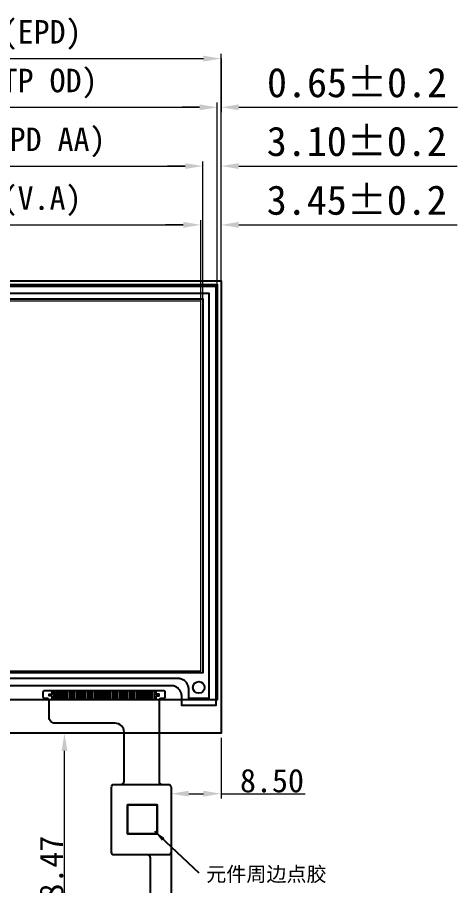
# Model space of a CAD drawing. Header units: millimetres. Extents: x 0 to 12024, y -5479 to 598.
# Drawn here: x 11629.2 to 11704, y -5339 to -5191.3 of the extents above; entities that cross this region are included whole.
import ezdxf

# ---------------------------------------------------------------- set-up
doc = ezdxf.new("R2010")
doc.units = ezdxf.units.MM
for name, color, linetype in [('COVERLENS', 2, 'Continuous'), ('DIM', 7, 'Continuous'), ('FPC', 5, 'Continuous'), ('LCD', 240, 'Continuous'), ('SENSOR', 3, 'Continuous')]:
    doc.layers.add(name, color=color, linetype=linetype)
doc.styles.get("Standard").update_dxf_attribs({"font": 'isocp2.shx', "bigfont": 'extfont2.shx'})
doc.styles.add('宋体', font='')
doc.styles.get('宋体').set_extended_font_data('SimSun')
doc.dimstyles.new('Sundenal', dxfattribs={"dimtxt": 3.5, "dimasz": 2, "dimexe": 1.5, "dimexo": 0.5, "dimtad": 1, "dimdsep": 46, "dimtxsty": 'Standard', "dimcen": 2.5, "dimadec": 0, "dimazin": 0, "dimtm": 1e-09, "dimtfac": 1, "dimtmove": 0, "dimatfit": 3, "dimfxl": 1, "dimarcsym": 0})
doc.dimstyles.new('Sundenal$0', dxfattribs={"dimtxt": 6, "dimasz": 3, "dimexe": 0.8, "dimexo": 0.8, "dimgap": 0.2, "dimtad": 1, "dimzin": 1, "dimdsep": 46, "dimtxsty": '宋体', "dimcen": 2.5, "dimadec": 0, "dimazin": 0, "dimtfac": 1, "dimtofl": 0, "dimtmove": 0, "dimatfit": 3, "dimfxl": 0.8, "dimtolj": 1, "dimlwd": 13, "dimlwe": 13, "dimarcsym": 0})

# ---------------------------------------------------------------- blocks, each defined once
blk = doc.blocks.new('*D2')
at = {"layer": 'Defpoints', "color": 0, "transparency": 16777216}
for p in [(11663.16, -5206.58), (11573.46, -5236.82), (11663.16, -5238.52)]:
    blk.add_point(p, dxfattribs=at)
at = {"layer": 'DIM', "color": 0, "lineweight": 13, "transparency": 16777216}
for p, q in [((11573.46, -5236.02), (11573.46, -5205.78)), ((11576.46, -5206.58), (11660.16, -5206.58)), ((11663.16, -5237.72), (11663.16, -5205.78))]:
    blk.add_line(p, q, dxfattribs=at)
at = {"layer": 'DIM', "color": 0, "transparency": 16777216}
for points in [[(11576.46, -5206.08), (11576.46, -5207.08), (11573.46, -5206.58)], [(11660.16, -5206.08), (11660.16, -5207.08), (11663.16, -5206.58)]]:
    blk.add_solid(points, dxfattribs=at)
at = {"layer": 'DIM', "color": 0, "lineweight": 30, "transparency": 16777216, "insert": (11618.31, -5202.55), "char_height": 4, "attachment_point": 5, "style": '宋体'}
blk.add_mtext('\\A1;89.70±0.15(TP OD)', dxfattribs=at)
blk = doc.blocks.new('*D3')
at = {"layer": 'Defpoints', "color": 0, "transparency": 16777216}
for p in [(11660.71, -5216.58), (11575.91, -5239.95), (11660.71, -5240.67)]:
    blk.add_point(p, dxfattribs=at)
at = {"layer": 'DIM', "color": 0, "lineweight": 13, "transparency": 16777216}
for p, q in [((11575.91, -5239.15), (11575.91, -5215.78)), ((11578.91, -5216.58), (11657.71, -5216.58)), ((11660.71, -5239.87), (11660.71, -5215.78))]:
    blk.add_line(p, q, dxfattribs=at)
at = {"layer": 'DIM', "color": 0, "transparency": 16777216}
for points in [[(11578.91, -5216.08), (11578.91, -5217.08), (11575.91, -5216.58)], [(11657.71, -5216.08), (11657.71, -5217.08), (11660.71, -5216.58)]]:
    blk.add_solid(points, dxfattribs=at)
at = {"layer": 'DIM', "color": 0, "lineweight": 30, "transparency": 16777216, "insert": (11618.31, -5212.55), "char_height": 4, "attachment_point": 5, "style": '宋体'}
blk.add_mtext('\\A1;84.80±0.15(EPD AA)', dxfattribs=at)
blk = doc.blocks.new('*D4')
at = {"layer": 'Defpoints', "color": 0, "transparency": 16777216}
for p in [(11660.36, -5226.58), (11576.26, -5239.55), (11660.36, -5243.03)]:
    blk.add_point(p, dxfattribs=at)
at = {"layer": 'DIM', "color": 0, "lineweight": 13, "transparency": 16777216}
for p, q in [((11576.26, -5238.75), (11576.26, -5225.78)), ((11660.36, -5242.23), (11660.36, -5225.78)), ((11579.26, -5226.58), (11657.36, -5226.58))]:
    blk.add_line(p, q, dxfattribs=at)
at = {"layer": 'DIM', "color": 0, "transparency": 16777216}
for points in [[(11579.26, -5226.08), (11579.26, -5227.08), (11576.26, -5226.58)], [(11657.36, -5226.08), (11657.36, -5227.08), (11660.36, -5226.58)]]:
    blk.add_solid(points, dxfattribs=at)
at = {"layer": 'DIM', "color": 0, "lineweight": 30, "transparency": 16777216, "insert": (11618.31, -5222.55), "char_height": 4, "attachment_point": 5, "style": '宋体'}
blk.add_mtext('\\A1;84.10±0.15(V.A)', dxfattribs=at)
blk = doc.blocks.new('*D5')
at = {"layer": 'Defpoints', "color": 0, "transparency": 16777216}
for p in [(11663.81, -5198.29), (11572.81, -5236.31), (11663.81, -5239.21)]:
    blk.add_point(p, dxfattribs=at)
at = {"layer": 'DIM', "color": 0, "lineweight": 13, "transparency": 16777216}
for p, q in [((11572.81, -5235.51), (11572.81, -5197.49)), ((11663.81, -5238.41), (11663.81, -5197.49)), ((11575.81, -5198.29), (11660.81, -5198.29))]:
    blk.add_line(p, q, dxfattribs=at)
at = {"layer": 'DIM', "color": 0, "transparency": 16777216}
for points in [[(11575.81, -5197.79), (11575.81, -5198.79), (11572.81, -5198.29)], [(11660.81, -5197.79), (11660.81, -5198.79), (11663.81, -5198.29)]]:
    blk.add_solid(points, dxfattribs=at)
at = {"layer": 'DIM', "color": 0, "lineweight": 30, "transparency": 16777216, "insert": (11618.31, -5194.26), "char_height": 4, "attachment_point": 5, "style": '宋体'}
blk.add_mtext('\\A1;91.00±0.15(EPD)', dxfattribs=at)
blk = doc.blocks.new('*D6')
at = {"layer": 'Defpoints', "color": 0, "transparency": 16777216}
for p in [(11663.81, -5197.49), (11663.81, -5206.58), (11663.16, -5207.62)]:
    blk.add_point(p, dxfattribs=at)
at = {"layer": 'DIM', "color": 0, "lineweight": 13, "transparency": 16777216}
for p, q in [((11663.81, -5198.29), (11663.81, -5207.38)), ((11660.16, -5206.58), (11657.16, -5206.58)), ((11663.16, -5206.82), (11663.16, -5205.78)), ((11666.81, -5206.58), (11704.03, -5206.58))]:
    blk.add_line(p, q, dxfattribs=at)
at = {"layer": 'DIM', "color": 0, "transparency": 16777216}
for points in [[(11660.16, -5206.08), (11660.16, -5207.08), (11663.16, -5206.58)], [(11666.81, -5206.08), (11666.81, -5207.08), (11663.81, -5206.58)]]:
    blk.add_solid(points, dxfattribs=at)
at = {"layer": 'DIM', "color": 0, "lineweight": 30, "transparency": 16777216, "insert": (11686.92, -5202.4), "char_height": 5, "attachment_point": 5, "style": '宋体'}
blk.add_mtext('\\A1;0.65±0.2', dxfattribs=at)
blk = doc.blocks.new('*D7')
at = {"layer": 'Defpoints', "color": 0, "transparency": 16777216}
for p in [(11663.81, -5216.58), (11660.71, -5220.64), (11663.81, -5238.41)]:
    blk.add_point(p, dxfattribs=at)
at = {"layer": 'DIM', "color": 0, "lineweight": 13, "transparency": 16777216}
for p, q in [((11657.71, -5216.58), (11654.71, -5216.58)), ((11660.71, -5219.84), (11660.71, -5215.78)), ((11663.81, -5237.61), (11663.81, -5215.78)), ((11666.81, -5216.58), (11703.95, -5216.58))]:
    blk.add_line(p, q, dxfattribs=at)
at = {"layer": 'DIM', "color": 0, "transparency": 16777216}
for points in [[(11657.71, -5216.08), (11657.71, -5217.08), (11660.71, -5216.58)], [(11666.81, -5216.08), (11666.81, -5217.08), (11663.81, -5216.58)]]:
    blk.add_solid(points, dxfattribs=at)
at = {"layer": 'DIM', "color": 0, "lineweight": 30, "transparency": 16777216, "insert": (11686.88, -5212.4), "char_height": 5, "attachment_point": 5, "style": '宋体'}
blk.add_mtext('\\A1;3.10±0.2', dxfattribs=at)
blk = doc.blocks.new('*D8')
at = {"layer": 'Defpoints', "color": 0, "transparency": 16777216}
for p in [(11663.81, -5226.58), (11660.36, -5230.52), (11663.81, -5237.61)]:
    blk.add_point(p, dxfattribs=at)
at = {"layer": 'DIM', "color": 0, "lineweight": 13, "transparency": 16777216}
for p, q in [((11660.36, -5229.72), (11660.36, -5225.78)), ((11663.81, -5236.81), (11663.81, -5225.78)), ((11657.36, -5226.58), (11654.36, -5226.58)), ((11666.81, -5226.58), (11703.95, -5226.58))]:
    blk.add_line(p, q, dxfattribs=at)
at = {"layer": 'DIM', "color": 0, "transparency": 16777216}
for points in [[(11657.36, -5226.08), (11657.36, -5227.08), (11660.36, -5226.58)], [(11666.81, -5226.08), (11666.81, -5227.08), (11663.81, -5226.58)]]:
    blk.add_solid(points, dxfattribs=at)
at = {"layer": 'DIM', "color": 0, "lineweight": 30, "transparency": 16777216, "insert": (11686.88, -5222.4), "char_height": 5, "attachment_point": 5, "style": '宋体'}
blk.add_mtext('\\A1;3.45±0.2', dxfattribs=at)
blk = doc.blocks.new('*D27')
at = {"layer": 'Defpoints', "color": 0, "ltscale": 0.2, "transparency": 16777216}
for p in [(11637.18, -5313.1), (11643.9, -5313.1), (11653.92, -5361.57)]:
    blk.add_point(p, dxfattribs=at)
at = {"layer": 'DIM', "color": 0, "lineweight": 13, "ltscale": 0.2, "transparency": 16777216}
for p, q in [((11643.1, -5313.1), (11636.38, -5313.1)), ((11637.18, -5358.57), (11637.18, -5316.1)), ((11653.12, -5361.57), (11636.38, -5361.57))]:
    blk.add_line(p, q, dxfattribs=at)
at = {"layer": 'DIM', "color": 0, "ltscale": 0.2, "transparency": 16777216}
for points in [[(11636.68, -5316.1), (11637.68, -5316.1), (11637.18, -5313.1)], [(11636.68, -5358.57), (11637.68, -5358.57), (11637.18, -5361.57)]]:
    blk.add_solid(points, dxfattribs=at)
at = {"layer": 'DIM', "color": 0, "ltscale": 0.2, "transparency": 16777216, "insert": (11634.98, -5337.33), "char_height": 4, "attachment_point": 5, "rotation": 90, "style": '宋体'}
blk.add_mtext('\\A1;48.47', dxfattribs=at)
blk = doc.blocks.new('*D29')
at = {"layer": 'Defpoints', "color": 0, "ltscale": 0.2, "transparency": 16777216}
for p in [(11663.81, -5313.1), (11663.81, -5323.38), (11655.31, -5326.06)]:
    blk.add_point(p, dxfattribs=at)
at = {"layer": 'DIM', "color": 0, "lineweight": 13, "ltscale": 0.2, "transparency": 16777216}
for p, q in [((11663.81, -5313.9), (11663.81, -5324.18)), ((11655.31, -5325.26), (11655.31, -5322.58)), ((11658.31, -5323.38), (11660.81, -5323.38)), ((11663.81, -5323.38), (11678.12, -5323.38))]:
    blk.add_line(p, q, dxfattribs=at)
at = {"layer": 'DIM', "color": 0, "ltscale": 0.2, "transparency": 16777216}
for points in [[(11658.31, -5322.88), (11658.31, -5323.88), (11655.31, -5323.38)], [(11660.81, -5322.88), (11660.81, -5323.88), (11663.81, -5323.38)]]:
    blk.add_solid(points, dxfattribs=at)
at = {"layer": 'DIM', "color": 0, "ltscale": 0.2, "transparency": 16777216, "insert": (11672.46, -5321.18), "char_height": 4, "attachment_point": 5, "style": '宋体'}
blk.add_mtext('\\A1;8.50', dxfattribs=at)

msp = doc.modelspace()

# ---------------------------------------------------------------- linework, layer by layer
at = {"layer": 'COVERLENS', "color": 2, "linetype": 'Continuous', "lineweight": 0}
msp.add_lwpolyline([(11576.261, -5302.447), (11660.361, -5302.447), (11660.361, -5239.547), (11576.261, -5239.547)], close=True, dxfattribs=at)
at = {"layer": 'FPC', "ltscale": 0.2}
msp.add_lwpolyline([(11651.811, -5361.368), (11651.811, -5334.3, 0.4142136), (11651.311, -5333.8), (11645.661, -5333.8, -0.4142136), (11645.161, -5333.3), (11645.161, -5322.3, -0.4142136), (11645.661, -5321.8), (11646.811, -5321.8, 0.4142136), (11647.311, -5321.3), (11647.311, -5312.885, 0.4142136), (11645.811, -5311.385), (11635.561, -5311.385, -0.4142136), (11634.561, -5310.385), (11634.561, -5307.497, 0.4142136), (11634.261, -5307.197), (11633.861, -5307.197, -0.4142136), (11633.561, -5306.897), (11633.561, -5306.097, -0.4142136), (11633.861, -5305.797), (11653.961, -5305.797, -0.4142136), (11654.261, -5306.097), (11654.261, -5306.897, -0.4142136), (11653.961, -5307.197), (11653.561, -5307.197, 0.4142136), (11653.261, -5307.497), (11653.261, -5321.3, 0.4142136), (11653.761, -5321.8), (11654.811, -5321.8, -0.4142136), (11655.311, -5322.3), (11655.311, -5361.368, -0.4142136)], format="xyb", dxfattribs=at)
at = {"layer": 'FPC', "color": 0, "lineweight": -3}
for points in [[(11635.061, -5306.747), (11634.561, -5306.747), (11634.561, -5306.447), (11635.061, -5306.447), (11635.061, -5305.997), (11635.361, -5305.997), (11635.361, -5307.197), (11635.061, -5307.197)], [(11652.761, -5306.747), (11653.261, -5306.747), (11653.261, -5306.447), (11652.761, -5306.447), (11652.761, -5305.997), (11652.461, -5305.997), (11652.461, -5307.197), (11652.761, -5307.197)]]:
    msp.add_lwpolyline(points, close=True, dxfattribs=at)
at = {"layer": 'FPC', "color": 4, "lineweight": -3}
for points in [[(11635.661, -5307.197), (11635.961, -5307.197), (11635.961, -5305.997), (11635.661, -5305.997)], [(11636.261, -5307.197), (11636.561, -5307.197), (11636.561, -5305.997), (11636.261, -5305.997)], [(11636.861, -5307.197), (11637.161, -5307.197), (11637.161, -5305.997), (11636.861, -5305.997)], [(11637.461, -5307.197), (11637.761, -5307.197), (11637.761, -5305.997), (11637.461, -5305.997)], [(11638.061, -5307.197), (11638.361, -5307.197), (11638.361, -5305.997), (11638.061, -5305.997)], [(11638.661, -5307.197), (11638.961, -5307.197), (11638.961, -5305.997), (11638.661, -5305.997)], [(11639.261, -5307.197), (11639.561, -5307.197), (11639.561, -5305.997), (11639.261, -5305.997)], [(11639.861, -5307.197), (11640.161, -5307.197), (11640.161, -5305.997), (11639.861, -5305.997)], [(11640.461, -5307.197), (11640.761, -5307.197), (11640.761, -5305.997), (11640.461, -5305.997)], [(11641.061, -5307.197), (11641.361, -5307.197), (11641.361, -5305.997), (11641.061, -5305.997)], [(11641.661, -5307.197), (11641.961, -5307.197), (11641.961, -5305.997), (11641.661, -5305.997)], [(11642.261, -5307.197), (11642.561, -5307.197), (11642.561, -5305.997), (11642.261, -5305.997)], [(11642.861, -5307.197), (11643.161, -5307.197), (11643.161, -5305.997), (11642.861, -5305.997)], [(11643.461, -5307.197), (11643.761, -5307.197), (11643.761, -5305.997), (11643.461, -5305.997)], [(11644.061, -5307.197), (11644.361, -5307.197), (11644.361, -5305.997), (11644.061, -5305.997)], [(11644.661, -5307.197), (11644.961, -5307.197), (11644.961, -5305.997), (11644.661, -5305.997)], [(11645.261, -5307.197), (11645.561, -5307.197), (11645.561, -5305.997), (11645.261, -5305.997)], [(11645.861, -5307.197), (11646.161, -5307.197), (11646.161, -5305.997), (11645.861, -5305.997)], [(11646.461, -5307.197), (11646.761, -5307.197), (11646.761, -5305.997), (11646.461, -5305.997)], [(11647.061, -5307.197), (11647.361, -5307.197), (11647.361, -5305.997), (11647.061, -5305.997)], [(11647.661, -5307.197), (11647.961, -5307.197), (11647.961, -5305.997), (11647.661, -5305.997)], [(11648.261, -5307.197), (11648.561, -5307.197), (11648.561, -5305.997), (11648.261, -5305.997)], [(11648.861, -5307.197), (11649.161, -5307.197), (11649.161, -5305.997), (11648.861, -5305.997)], [(11649.461, -5307.197), (11649.761, -5307.197), (11649.761, -5305.997), (11649.461, -5305.997)], [(11650.061, -5307.197), (11650.361, -5307.197), (11650.361, -5305.997), (11650.061, -5305.997)], [(11650.661, -5307.197), (11650.961, -5307.197), (11650.961, -5305.997), (11650.661, -5305.997)], [(11651.261, -5307.197), (11651.561, -5307.197), (11651.561, -5305.997), (11651.261, -5305.997)], [(11651.861, -5307.197), (11652.161, -5307.197), (11652.161, -5305.997), (11651.861, -5305.997)]]:
    msp.add_lwpolyline(points, close=True, dxfattribs=at)
at = {"layer": 'FPC', "ltscale": 0.2}
msp.add_lwpolyline([(11654.811, -5333.8), (11645.661, -5333.8, -0.4142136), (11645.161, -5333.3), (11645.161, -5322.3, -0.4142136), (11645.661, -5321.8), (11654.811, -5321.8, -0.4142136), (11655.311, -5322.3), (11655.311, -5333.3, -0.4142136)], format="xyb", close=True, dxfattribs=at)
msp.add_lwpolyline([(11647.892, -5330.232), (11647.892, -5325.278), (11652.964, -5325.278), (11652.964, -5330.232), (11647.892, -5330.232), (11652.964, -5330.232), (11652.964, -5325.278), (11647.892, -5325.278)], close=True, dxfattribs=at)
at = {"layer": 'LCD', "linetype": 'Continuous'}
for points in [[(11572.811, -5236.097), (11663.811, -5236.097), (11663.811, -5313.097), (11572.811, -5313.097), (11572.811, -5313.097)], [(11575.911, -5302.797), (11575.911, -5239.197), (11660.711, -5239.197), (11660.711, -5302.797), (11575.911, -5302.797)]]:
    msp.add_lwpolyline(points, close=True, dxfattribs=at)
for points in [[(11576.65, -5308.397), (11573.711, -5308.397), (11573.711, -5236.997), (11662.911, -5236.997), (11662.911, -5308.397), (11657.111, -5308.397)], [(11574.911, -5238.197), (11661.711, -5238.197), (11661.711, -5307.197), (11658.311, -5307.197), (11658.311, -5305.597), (11658.305, -5305.455), (11658.289, -5305.315), (11658.261, -5305.176), (11658.223, -5305.04), (11658.174, -5304.908), (11658.115, -5304.779), (11658.046, -5304.656), (11657.967, -5304.538), (11657.88, -5304.427), (11657.784, -5304.324), (11657.68, -5304.228), (11657.569, -5304.14), (11657.451, -5304.062), (11657.328, -5303.993), (11657.2, -5303.934), (11657.067, -5303.885), (11656.931, -5303.846), (11656.792, -5303.819), (11656.652, -5303.802), (11656.511, -5303.797), (11580.111, -5303.797)], [(11659.594, -5308.397), (11657.111, -5308.397), (11657.111, -5306.797), (11657.105, -5306.655), (11657.089, -5306.515), (11657.061, -5306.376), (11657.023, -5306.24), (11656.974, -5306.108), (11656.915, -5305.979), (11656.846, -5305.856), (11656.767, -5305.738), (11656.68, -5305.627), (11656.584, -5305.524), (11656.48, -5305.428), (11656.369, -5305.34), (11656.251, -5305.262), (11656.128, -5305.193), (11656, -5305.134), (11655.867, -5305.085), (11655.731, -5305.046), (11655.592, -5305.019), (11655.452, -5305.002), (11655.311, -5304.997), (11616.692, -5304.997)]]:
    msp.add_lwpolyline(points, dxfattribs=at)
msp.add_circle((11660.011, -5305.297), 1, dxfattribs=at)
at = {"layer": 'SENSOR', "ltscale": 0.2}
msp.add_lwpolyline([(11573.461, -5236.747), (11663.161, -5236.747), (11663.161, -5307.397), (11573.461, -5307.397)], close=True, dxfattribs=at)

# ---------------------------------------------------------------- texts
at = {"layer": 'DIM', "insert": (11681.746, -5335.812), "char_height": 2.5, "width": 42.98019, "attachment_point": 3}
msp.add_mtext('{\\fSimSun|b0|i0|c134|p2;元件周边点胶}', dxfattribs=at)

# ---------------------------------------------------------------- dimensions: what is measured, and where the dimension line sits
at = {"layer": 'DIM', "lineweight": 30}
for base, p1, p2, text, picture, middle in [((11663.811, -5198.291), (11572.811, -5236.306), (11663.811, -5239.206), '<>(EPD)', '*D5', (11618.311, -5198.291)), ((11663.161, -5206.579), (11573.461, -5236.817), (11663.161, -5238.518), '<>(TP OD)', '*D2', (11618.311, -5206.579)), ((11660.711, -5216.579), (11575.911, -5239.952), (11660.711, -5240.665), '<>(EPD AA)', '*D3', (11618.311, -5216.579)), ((11660.361, -5226.579), (11576.261, -5239.547), (11660.361, -5243.033), '<>(V.A)', '*D4', (11618.311, -5226.579))]:
    dim = msp.add_linear_dim(base=base, p1=p1, p2=p2, text=text, dimstyle='Sundenal$0', override={"dimtxt": 4, "dimgap": 1.5, "dimtol": 1, "dimtp": 0.15, "dimtm": 0.15}, dxfattribs=at)
    dim.commit()
    dim.dimension.update_dxf_attribs({"geometry": picture, "text_midpoint": middle, "dimtype": 160})
for base, p1, p2, picture, middle in [((11663.811, -5206.579), (11663.161, -5207.62), (11663.811, -5197.491), '*D6', (11686.922, -5202.398)), ((11663.811, -5216.579), (11660.711, -5220.639), (11663.811, -5238.406), '*D7', (11686.88, -5212.398)), ((11663.811, -5226.579), (11660.361, -5230.517), (11663.811, -5237.606), '*D8', (11686.88, -5222.398))]:
    dim = msp.add_linear_dim(base=base, p1=p1, p2=p2, dimstyle='Sundenal$0', override={"dimtxt": 5, "dimgap": 1.5, "dimtol": 1, "dimtp": 0.2, "dimtm": 0.2}, dxfattribs=at)
    dim.commit()
    dim.dimension.update_dxf_attribs({"geometry": picture, "text_midpoint": middle})
at = {"layer": 'DIM', "ltscale": 0.2}
dim = msp.add_linear_dim(base=(11637.185, -5313.097), p1=(11653.919, -5361.568), p2=(11643.897, -5313.097), angle=90, dimstyle='Sundenal$0', override={"dimtxt": 4}, dxfattribs=at)
dim.commit()
dim.dimension.update_dxf_attribs({"geometry": '*D27', "text_midpoint": (11637.185, -5337.332), "dimtype": 160})
dim = msp.add_linear_dim(base=(11663.811, -5323.38), p1=(11655.311, -5326.064), p2=(11663.811, -5313.097), dimstyle='Sundenal$0', override={"dimtxt": 4}, dxfattribs=at)
dim.commit()
dim.dimension.update_dxf_attribs({"geometry": '*D29', "text_midpoint": (11672.463, -5321.18)})

# ---------------------------------------------------------------- leaders
at = {"layer": 'DIM'}
msp.add_leader([(11652.506, -5329.763), (11659.995, -5336.851)], dimstyle='Sundenal', override={"dimgap": 0.625, "dimtad": 0, "dimfxl": 0.8}, dxfattribs=at)

doc.saveas('drawing.dxf')
